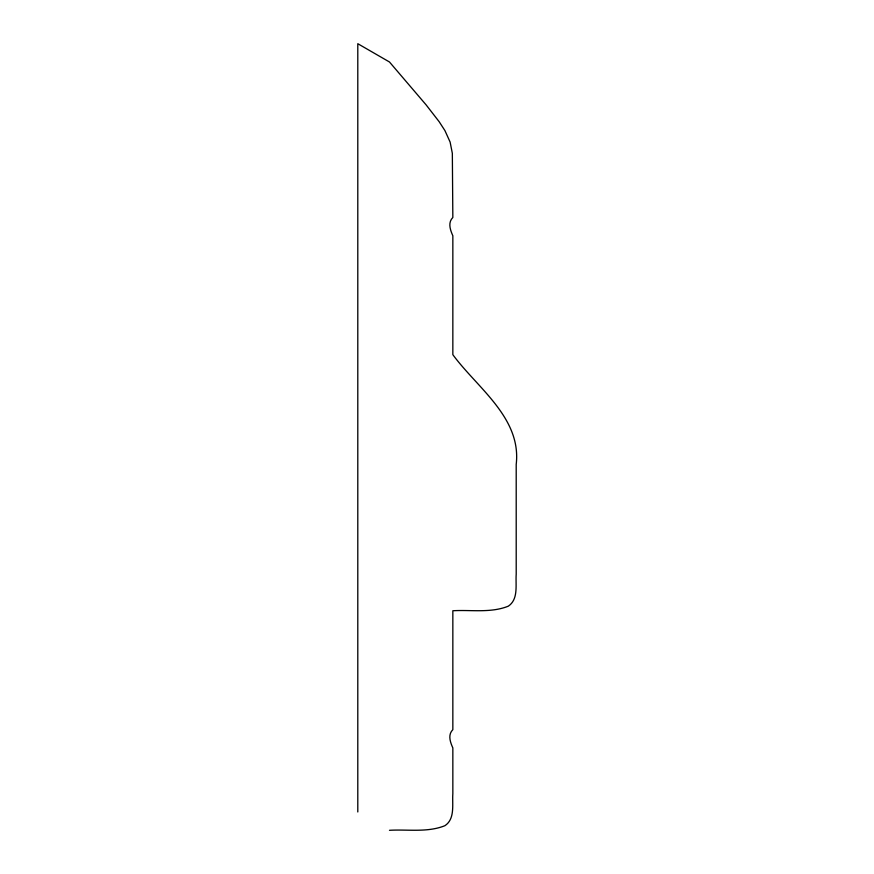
<?xml version="1.0" encoding="UTF-8"?>
<svg xmlns="http://www.w3.org/2000/svg" width="874" height="874" viewBox="0 0 874 874"><rect width="100%" height="100%" fill="white"/><g stroke="black" fill="none" stroke-linecap="round" stroke-linejoin="round"><path stroke-width="1.31" d="M389.476 830.3C407.83 829.207 427.462 832.736 444.921 825.69C455.321 818.807 452.044 804.266 452.841 793.679L452.841 747.947C450.285 742.146 447.597 734.892 452.841 729.648L452.841 610.751C471.195 609.67 490.827 613.22 508.286 606.185C518.686 599.302 515.409 584.75 516.206 574.174L516.206 464.422C521.636 417.761 477.259 388.001 452.841 354.669L452.841 235.762C450.274 229.971 447.641 222.728 452.841 217.473L452.339 153.311L450.121 142.069L444.921 130.587L439.152 121.694L426.108 104.869L389.476 61.988L357.794 43.7L357.794 811.968"/></g></svg>
